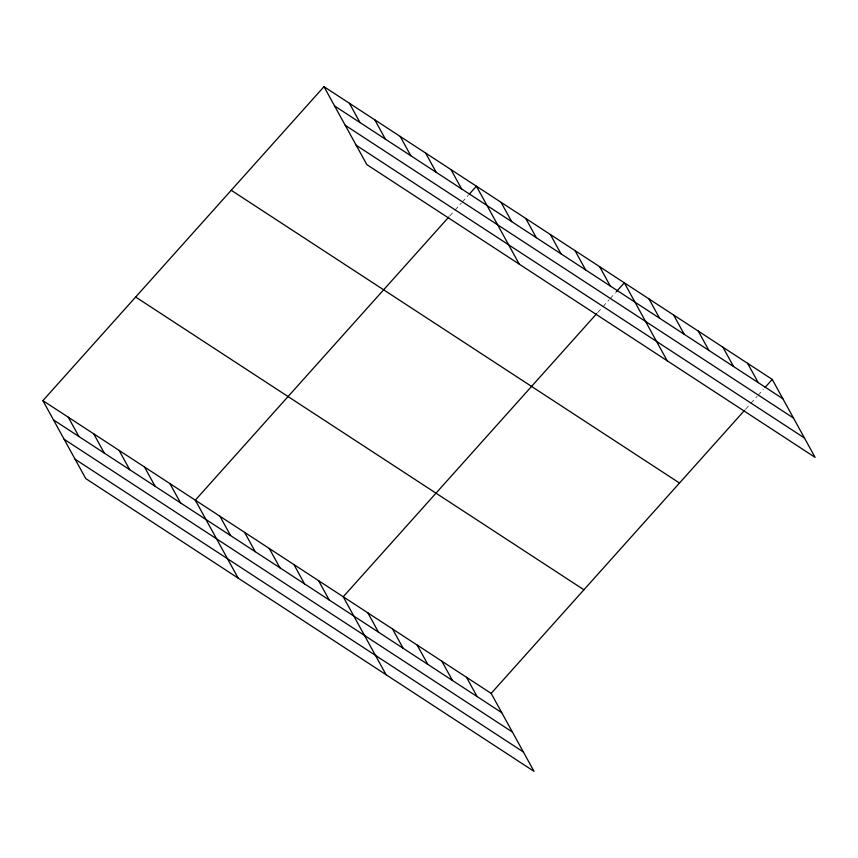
<?xml version="1.0" encoding="UTF-8"?>
<svg xmlns="http://www.w3.org/2000/svg" width="858" height="858" viewBox="0 0 858 858"><rect width="100%" height="100%" fill="white"/><g stroke="black" fill="none" stroke-linecap="round" stroke-linejoin="round"><path stroke-width="0.64" stroke-dasharray="4.29 3.22" d="M449.646 216.087L453.206 212.108M454.997 210.113L461.239 203.142M462.13 202.145L468.371 195.174M597.565 312.698L601.136 308.708M602.917 306.724L609.159 299.742M610.049 298.745L615.4 292.771M745.495 409.309L749.055 405.319M750.847 403.324L757.088 396.353M757.979 395.356L763.33 389.382"/><path stroke-width="1.29" d="M42.9 400.632L491.162 693.393L534.008 771.331L85.746 478.582L42.9 400.632L323.992 86.669L772.254 379.418L815.1 457.368L366.838 164.607L323.992 86.669M448.745 217.085L195.302 500.171L238.159 578.12M469.262 194.176L476.404 186.207L519.251 264.146M596.675 313.696L343.232 596.782L386.079 674.72M616.301 291.774L624.324 282.808L667.17 360.757M491.162 693.393L744.605 410.306M765.111 387.387L772.254 379.418M334.599 105.963L782.85 398.713M345.238 125.311L793.5 418.06M356.199 145.259L804.461 438.009M231.231 190.272L679.493 483.033M135.661 297.029L583.923 589.778M53.507 419.927L501.758 712.676M64.146 439.285L512.408 732.035M75.107 459.223L523.369 751.973M747.597 363.32L758.204 382.604M722.94 347.211L733.547 366.505M698.283 331.113L708.89 350.407M673.637 315.015L684.234 334.309M648.98 298.906L659.587 318.2M599.667 266.709L610.274 286.004M575.021 250.611L585.617 269.895M550.364 234.502L560.971 253.796M525.707 218.404L536.314 237.698M501.051 202.306L511.658 221.6M450.997 169.616L461.604 188.91M425.6 153.024L436.207 172.319M400.193 136.433L410.8 155.727M374.796 119.841L385.403 139.135M349.388 103.26L359.995 122.544M466.505 677.284L477.112 696.578M441.849 661.186L452.456 680.48M417.192 645.087L427.799 664.371M392.546 628.978L403.142 648.273M367.889 612.88L378.496 632.174M318.575 580.684L329.182 599.967M293.929 564.575L304.526 583.869M269.273 548.476L279.88 567.771M244.616 532.378L255.223 551.673M219.959 516.269L230.566 535.564M169.905 483.58L180.512 502.874M144.509 466.999L155.116 486.282M119.101 450.407L129.708 469.701M93.704 433.816L104.311 453.11M68.297 417.224L78.904 436.518"/></g></svg>
